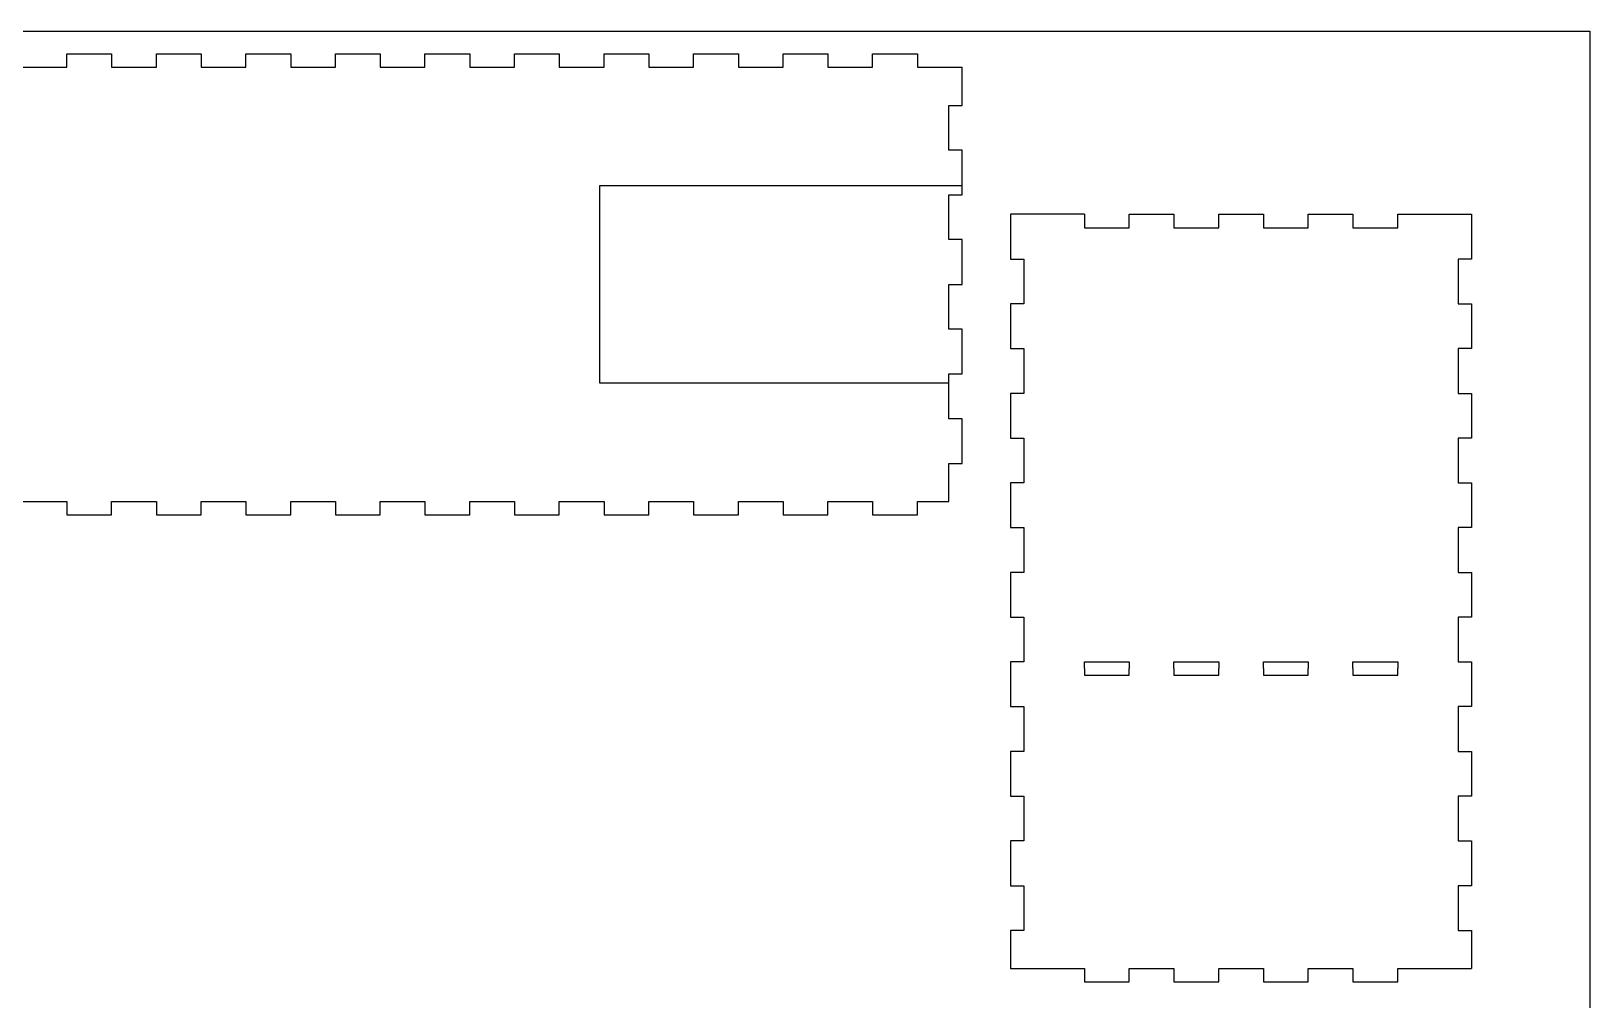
# Model space of a CAD drawing. Header units: millimetres. Extents: x -625 to 2141, y 5 to 1552.
# Drawn here: x -373.2 to -25, y 188.6 to 405 of the extents above; entities that cross this region are included whole.
import ezdxf

# ---------------------------------------------------------------- set-up
doc = ezdxf.new("R2010")
doc.units = ezdxf.units.MM

msp = doc.modelspace()

# ---------------------------------------------------------------- linework, layer by layer
at = {"color": 7, "true_color": 0xffffff}
for p, q in [((-625, 405.01), (-25, 405.01)), ((-25, 405.01), (-25, 5.01)), ((-175.22, 299.94), (-168.22, 299.94)), ((-137.91, 262.6), (-137.91, 264.1)), ((-137.91, 264.1), (-127.91, 264.1)), ((-137.91, 262.6), (-137.91, 261.1)), ((-127.91, 264.1), (-127.91, 262.6)), ((-127.91, 261.1), (-127.91, 262.6)), ((-117.91, 262.6), (-117.91, 264.1)), ((-117.91, 264.1), (-107.91, 264.1)), ((-117.91, 262.6), (-117.91, 261.1)), ((-107.91, 264.1), (-107.91, 262.6)), ((-107.91, 261.1), (-107.91, 262.6)), ((-97.91, 262.6), (-97.91, 264.1)), ((-97.91, 264.1), (-87.91, 264.1)), ((-97.91, 262.6), (-97.91, 261.1)), ((-87.91, 264.1), (-87.91, 262.6)), ((-87.91, 261.1), (-87.91, 262.6)), ((-77.91, 262.6), (-77.91, 264.1)), ((-77.91, 264.1), (-67.91, 264.1)), ((-77.91, 262.6), (-77.91, 261.1)), ((-67.91, 264.1), (-67.91, 262.6)), ((-67.91, 261.1), (-67.91, 262.6)), ((-137.91, 261.1), (-127.91, 261.1)), ((-117.91, 261.1), (-107.91, 261.1)), ((-97.91, 261.1), (-87.91, 261.1)), ((-77.91, 261.1), (-67.91, 261.1))]:
    msp.add_line(p, q, dxfattribs=at)
for p, q in [((-365.22, 396.94), (-365.22, 399.94)), ((-365.22, 399.94), (-355.22, 399.94)), ((-355.22, 399.94), (-355.22, 396.94)), ((-345.22, 396.94), (-345.22, 399.94)), ((-345.22, 399.94), (-335.22, 399.94)), ((-335.22, 399.94), (-335.22, 396.94)), ((-325.22, 396.94), (-325.22, 399.94)), ((-325.22, 399.94), (-315.22, 399.94)), ((-315.22, 399.94), (-315.22, 396.94)), ((-305.22, 396.94), (-305.22, 399.94)), ((-305.22, 399.94), (-295.22, 399.94)), ((-295.22, 399.94), (-295.22, 396.94)), ((-285.22, 396.94), (-285.22, 399.94)), ((-285.22, 399.94), (-275.22, 399.94)), ((-275.22, 399.94), (-275.22, 396.94)), ((-265.22, 396.94), (-265.22, 399.94)), ((-265.22, 399.94), (-255.22, 399.94)), ((-255.22, 399.94), (-255.22, 396.94)), ((-245.22, 396.94), (-245.22, 399.94)), ((-245.22, 399.94), (-235.22, 399.94)), ((-235.22, 399.94), (-235.22, 396.94)), ((-225.22, 396.94), (-225.22, 399.94)), ((-225.22, 399.94), (-215.22, 399.94)), ((-215.22, 399.94), (-215.22, 396.94)), ((-205.22, 396.94), (-205.22, 399.94)), ((-205.22, 399.94), (-195.22, 399.94)), ((-195.22, 399.94), (-195.22, 396.94)), ((-185.22, 396.94), (-185.22, 399.94)), ((-185.22, 399.94), (-175.22, 399.94)), ((-175.22, 399.94), (-175.22, 396.94)), ((-375.22, 396.94), (-365.22, 396.94)), ((-355.22, 396.94), (-345.22, 396.94)), ((-335.22, 396.94), (-325.22, 396.94)), ((-315.22, 396.94), (-305.22, 396.94)), ((-295.22, 396.94), (-285.22, 396.94)), ((-275.22, 396.94), (-265.22, 396.94)), ((-255.22, 396.94), (-245.22, 396.94)), ((-235.22, 396.94), (-225.22, 396.94)), ((-215.22, 396.94), (-205.22, 396.94)), ((-195.22, 396.94), (-185.22, 396.94)), ((-175.22, 396.94), (-165.22, 396.94)), ((-165.22, 388.44), (-165.22, 396.94)), ((-168.22, 378.44), (-168.22, 388.44)), ((-168.22, 388.44), (-165.22, 388.44)), ((-165.22, 378.44), (-168.22, 378.44)), ((-165.22, 368.44), (-165.22, 378.44)), ((-168.22, 358.44), (-168.22, 368.44)), ((-168.22, 368.44), (-165.22, 368.44)), ((-154.41, 364.1), (-154.41, 354.1)), ((-137.91, 364.1), (-154.41, 364.1)), ((-137.91, 364.1), (-137.91, 361.1)), ((-127.91, 361.1), (-127.91, 364.1)), ((-127.91, 364.1), (-117.91, 364.1)), ((-117.91, 364.1), (-117.91, 361.1)), ((-107.91, 361.1), (-107.91, 364.1)), ((-107.91, 364.1), (-97.91, 364.1)), ((-97.91, 364.1), (-97.91, 361.1)), ((-87.91, 361.1), (-87.91, 364.1)), ((-87.91, 364.1), (-77.91, 364.1)), ((-77.91, 364.1), (-77.91, 361.1)), ((-67.91, 361.1), (-67.91, 364.1)), ((-67.91, 364.1), (-51.41, 364.1)), ((-51.41, 364.1), (-51.41, 354.1)), ((-137.91, 361.1), (-127.91, 361.1)), ((-117.91, 361.1), (-107.91, 361.1)), ((-97.91, 361.1), (-87.91, 361.1)), ((-77.91, 361.1), (-67.91, 361.1)), ((-165.22, 358.44), (-168.22, 358.44)), ((-165.22, 348.44), (-165.22, 358.44)), ((-154.41, 354.1), (-151.41, 354.1)), ((-151.41, 354.1), (-151.41, 344.1)), ((-51.41, 354.1), (-54.41, 354.1)), ((-54.41, 354.1), (-54.41, 344.1)), ((-168.22, 338.44), (-168.22, 348.44)), ((-168.22, 348.44), (-165.22, 348.44)), ((-151.41, 344.1), (-154.41, 344.1)), ((-154.41, 344.1), (-154.41, 334.1)), ((-54.41, 344.1), (-51.41, 344.1)), ((-51.41, 344.1), (-51.41, 334.1)), ((-165.22, 338.44), (-168.22, 338.44)), ((-165.22, 328.44), (-165.22, 338.44)), ((-154.41, 334.1), (-151.41, 334.1)), ((-151.41, 334.1), (-151.41, 324.1)), ((-51.41, 334.1), (-54.41, 334.1)), ((-54.41, 334.1), (-54.41, 324.1)), ((-168.22, 318.44), (-168.22, 328.44)), ((-168.22, 328.44), (-165.22, 328.44)), ((-151.41, 324.1), (-154.41, 324.1)), ((-154.41, 324.1), (-154.41, 314.1)), ((-54.41, 324.1), (-51.41, 324.1)), ((-51.41, 324.1), (-51.41, 314.1)), ((-165.22, 318.44), (-168.22, 318.44)), ((-165.22, 308.44), (-165.22, 318.44)), ((-154.41, 314.1), (-151.41, 314.1)), ((-151.41, 314.1), (-151.41, 304.1)), ((-51.41, 314.1), (-54.41, 314.1)), ((-54.41, 314.1), (-54.41, 304.1)), ((-168.22, 299.94), (-168.22, 308.44)), ((-168.22, 308.44), (-165.22, 308.44)), ((-168.22, 299.94), (-168.22, 308.44)), ((-168.22, 299.94), (-168.22, 308.44)), ((-168.22, 299.94), (-168.22, 308.44)), ((-151.41, 304.1), (-154.41, 304.1)), ((-154.41, 304.1), (-154.41, 294.1)), ((-54.41, 304.1), (-51.41, 304.1)), ((-51.41, 304.1), (-51.41, 294.1)), ((-375.22, 299.94), (-365.22, 299.94)), ((-365.22, 299.94), (-365.22, 296.94)), ((-355.22, 296.94), (-355.22, 299.94)), ((-355.22, 299.94), (-345.22, 299.94)), ((-345.22, 299.94), (-345.22, 296.94)), ((-335.22, 296.94), (-335.22, 299.94)), ((-335.22, 299.94), (-325.22, 299.94)), ((-325.22, 299.94), (-325.22, 296.94)), ((-315.22, 296.94), (-315.22, 299.94)), ((-315.22, 299.94), (-305.22, 299.94)), ((-305.22, 299.94), (-305.22, 296.94)), ((-295.22, 296.94), (-295.22, 299.94)), ((-295.22, 299.94), (-285.22, 299.94)), ((-285.22, 299.94), (-285.22, 296.94)), ((-275.22, 296.94), (-275.22, 299.94)), ((-275.22, 299.94), (-265.22, 299.94)), ((-265.22, 299.94), (-265.22, 296.94)), ((-255.22, 296.94), (-255.22, 299.94)), ((-255.22, 299.94), (-245.22, 299.94)), ((-245.22, 299.94), (-245.22, 296.94)), ((-235.22, 296.94), (-235.22, 299.94)), ((-235.22, 299.94), (-225.22, 299.94)), ((-225.22, 299.94), (-225.22, 296.94)), ((-215.22, 296.94), (-215.22, 299.94)), ((-215.22, 299.94), (-205.22, 299.94)), ((-205.22, 299.94), (-205.22, 296.94)), ((-195.22, 296.94), (-195.22, 299.94)), ((-195.22, 299.94), (-185.22, 299.94)), ((-185.22, 299.94), (-185.22, 296.94)), ((-175.22, 296.94), (-175.22, 299.94)), ((-365.22, 296.94), (-355.22, 296.94)), ((-345.22, 296.94), (-335.22, 296.94)), ((-325.22, 296.94), (-315.22, 296.94)), ((-305.22, 296.94), (-295.22, 296.94)), ((-285.22, 296.94), (-275.22, 296.94)), ((-265.22, 296.94), (-255.22, 296.94)), ((-245.22, 296.94), (-235.22, 296.94)), ((-225.22, 296.94), (-215.22, 296.94)), ((-205.22, 296.94), (-195.22, 296.94)), ((-185.22, 296.94), (-175.22, 296.94)), ((-154.41, 294.1), (-151.41, 294.1)), ((-151.41, 294.1), (-151.41, 284.1)), ((-51.41, 294.1), (-54.41, 294.1)), ((-54.41, 294.1), (-54.41, 284.1)), ((-151.41, 284.1), (-154.41, 284.1)), ((-154.41, 284.1), (-154.41, 274.1)), ((-54.41, 284.1), (-51.41, 284.1)), ((-51.41, 284.1), (-51.41, 274.1)), ((-154.41, 274.1), (-151.41, 274.1)), ((-151.41, 274.1), (-151.41, 264.1)), ((-51.41, 274.1), (-54.41, 274.1)), ((-54.41, 274.1), (-54.41, 264.1)), ((-151.41, 264.1), (-154.41, 264.1)), ((-154.41, 264.1), (-154.41, 254.1)), ((-54.41, 264.1), (-51.41, 264.1)), ((-51.41, 264.1), (-51.41, 254.1)), ((-154.41, 254.1), (-151.41, 254.1)), ((-151.41, 254.1), (-151.41, 244.1)), ((-51.41, 254.1), (-54.41, 254.1)), ((-54.41, 254.1), (-54.41, 244.1)), ((-151.41, 244.1), (-154.41, 244.1)), ((-154.41, 244.1), (-154.41, 234.1)), ((-54.41, 244.1), (-51.41, 244.1)), ((-51.41, 244.1), (-51.41, 234.1)), ((-154.41, 234.1), (-151.41, 234.1)), ((-151.41, 234.1), (-151.41, 224.1)), ((-51.41, 234.1), (-54.41, 234.1)), ((-54.41, 234.1), (-54.41, 224.1)), ((-151.41, 224.1), (-154.41, 224.1)), ((-154.41, 224.1), (-154.41, 214.1)), ((-54.41, 224.1), (-51.41, 224.1)), ((-51.41, 224.1), (-51.41, 214.1)), ((-154.41, 214.1), (-151.41, 214.1)), ((-151.41, 214.1), (-151.41, 204.1)), ((-51.41, 214.1), (-54.41, 214.1)), ((-54.41, 214.1), (-54.41, 204.1)), ((-151.41, 204.1), (-154.41, 204.1)), ((-154.41, 204.1), (-154.41, 195.6)), ((-54.41, 204.1), (-51.41, 204.1)), ((-51.41, 204.1), (-51.41, 195.6)), ((-154.41, 195.6), (-137.91, 195.6)), ((-137.91, 195.6), (-137.91, 192.6)), ((-127.91, 192.6), (-127.91, 195.6)), ((-127.91, 195.6), (-117.91, 195.6)), ((-117.91, 195.6), (-117.91, 192.6)), ((-107.91, 192.6), (-107.91, 195.6)), ((-107.91, 195.6), (-97.91, 195.6)), ((-97.91, 195.6), (-97.91, 192.6)), ((-87.91, 192.6), (-87.91, 195.6)), ((-87.91, 195.6), (-77.91, 195.6)), ((-77.91, 195.6), (-77.91, 192.6)), ((-67.91, 192.6), (-67.91, 195.6)), ((-67.91, 195.6), (-51.41, 195.6)), ((-137.91, 192.6), (-127.91, 192.6)), ((-117.91, 192.6), (-107.91, 192.6)), ((-97.91, 192.6), (-87.91, 192.6)), ((-77.91, 192.6), (-67.91, 192.6))]:
    msp.add_line(p, q)
at = {"color": 7}
for p, q in [((-165.22, 370.44), (-246.22, 370.44)), ((-246.22, 370.44), (-246.22, 326.44)), ((-246.22, 326.44), (-168.22, 326.44))]:
    msp.add_line(p, q, dxfattribs=at)

doc.saveas('drawing.dxf')
